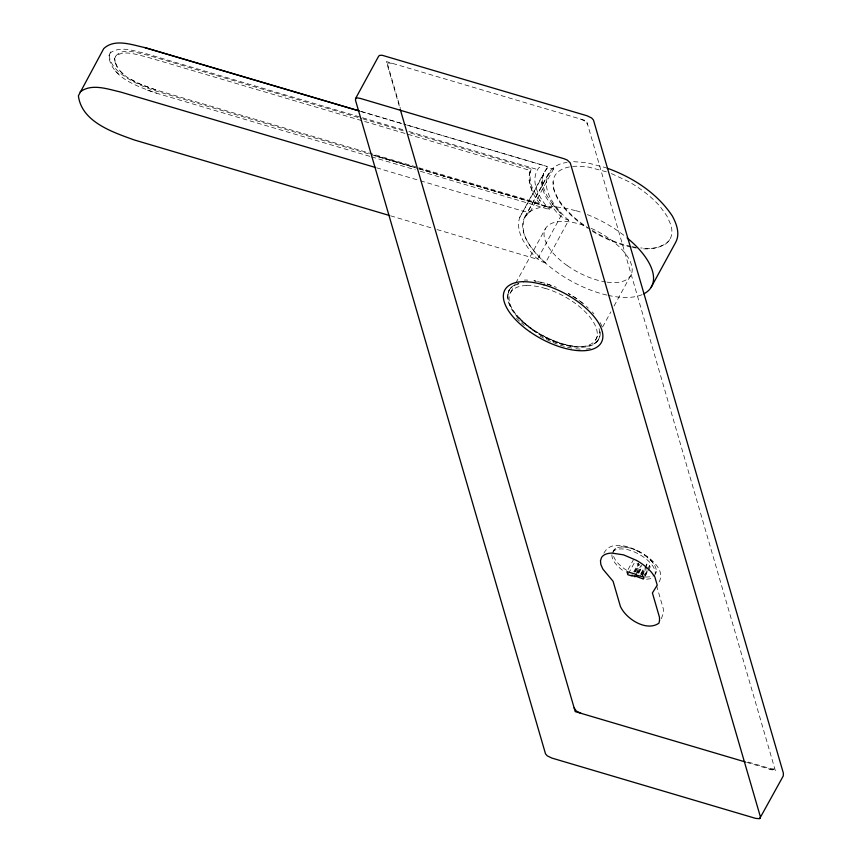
<?xml version="1.0" encoding="UTF-8"?>
<svg xmlns="http://www.w3.org/2000/svg" width="862" height="862" viewBox="0 0 862 862"><rect width="100%" height="100%" fill="white"/><g stroke="black" fill="none" stroke-linecap="round" stroke-linejoin="round"><path stroke-width="0.65" stroke-dasharray="4.31 3.23" d="M531.078 169.361L529.785 173.995L530.636 183.412L532.824 189.134L540.625 201.589L540.065 203.626C531.52 194.219 526.714 180.169 530.744 168.553L408.135 132.252M507.729 294.847L509.367 289.729A51.375 23.877 28.6 0 1 518.902 283.426M387.437 63.799L400.334 108.256M552.628 204.165L546.605 195.157L543.275 187.216L542.306 179.953L543.663 173.37L519.721 217.483C517.006 225.241 519.377 233.386 523.018 240.401C529.042 249.107 534.494 259.871 545.42 262.953L568.704 220.23C555.43 208.647 535.41 184.22 553.716 168.629L546.82 168.575C539.547 176.829 541.217 188.778 546.314 197.678C552.337 206.384 557.789 217.149 568.704 220.23M109.302 55.028C109.991 72.828 139.116 85.92 157.768 91.555L417.359 168.262M656.284 571.334L655.476 573.973M769.637 769.152L773.699 769.507L774.335 767.158M529.16 175.212L530.464 170.557L146.087 56.784C136.552 54.834 124.581 49.727 115.745 56.105L114.646 58.584C117.254 77.72 140.247 84.164 155.699 89.853L417.531 167.357M572.68 346.125L572.648 346.115C554.557 342.882 537.672 334.251 523.762 322.334A50.869 23.651 28.6 0 1 509.388 289.751C502.621 306.29 520.292 320.448 531.854 329.489A50.858 23.64 28.6 0 0 562.153 344.315A50.858 23.64 28.6 0 0 588.724 346.319A51.354 23.877 28.6 0 0 598.26 340.059L598.53 339.563A50.869 23.651 28.6 0 0 599.801 329.413M548.447 174.102L525.152 216.825C517.308 234.604 533.546 251.51 545.42 262.953M539.795 167.217L539.429 167.39A1.713 0.84 -44.2 0 0 538.481 168.176C529.16 182.108 539.86 198.648 549.191 209.423L550.085 208.108A1.713 1.508 43 0 1 551.174 207.817L552.089 208.087M110.67 51.935L108.763 56.084C111.575 78.377 138.383 86.577 156.496 93.193L370.229 156.453M110.487 52.356L110.131 53.002C120.163 45.471 133.955 51.009 144.924 53.347L361.221 117.372M115.745 56.105C123.255 46.817 137.974 53.433 147.413 55.082L361.663 118.503M525.023 216.739L549.353 172.12C553.393 166.323 560.149 163.08 567.067 162.519M553.716 168.629L530.421 211.352L525.152 216.825M510.681 292.358L515.131 284.201M515.767 283.038L545.624 228.258M595.631 339.843L600.081 331.676M602.624 327.021L610.878 311.872M614.056 306.042L630.575 275.743A48.466 22.531 28.6 0 0 616.858 244.625A48.929 22.746 28.6 0 0 608.895 238.332M669.72 239.614C666.078 245.476 656.273 248.353 648.224 248.482L640.692 247.944M603.885 553.21C610.975 539.375 630.434 546.745 640.757 552.305C650.228 557.854 666.951 570.579 658.449 583.003M628.118 569.48L633.408 559.783M628.43 573.661L634.313 562.886L638.742 564.201L634.626 571.743M633.753 571.851L638.462 563.22L638.742 564.201M634.68 572.12L638.796 564.578M635.52 571.937L639.636 564.394M636.425 572.53L639.96 566.065M636.21 574.383L640.908 565.763M637.611 573.014L641.727 565.461M638.505 572.831L642.039 566.366M638.656 573.316L642.179 566.851M640.746 573.812L644.27 567.347M640.972 574.598L644.507 568.133M640.498 575.924L644.356 568.855M645.002 567.67L646.931 564.136L643.795 563.134M641.974 574.2L644.55 569.48M645.185 568.306L646.931 564.136M642.276 575.234L646.737 567.045M641.781 576.883L646.241 568.694M643.364 576.915L647.146 569.976M647.771 568.823L649.668 565.364L647.114 564.761M644.981 574.814L647.513 570.17M645.196 575.568L647.728 570.935M644.464 577.368L647.61 571.592M648.235 570.439L650.12 566.981L649.668 565.364M661.38 618.711L663.481 612.796L663.341 608.874L656.639 585.815M774.291 769.023L770.596 768.656L746.287 761.48M519.721 217.483L547.478 167.196A1.713 0.851 -44 0 0 547.316 166.528L546.788 166.377M615.576 548.501L613.809 550.322M594.758 343.367L598.53 339.563A51.375 23.877 28.6 0 1 589.026 345.802A50.869 23.651 28.6 0 1 562.444 343.798A50.869 23.651 28.6 0 1 541.584 334.909A51.375 23.877 28.6 0 1 523.773 322.356L516.823 315.352M621.868 546.864L618.248 547.327A24.276 11.281 28.6 0 0 613.054 552.757M646.565 579.242L650.045 578.779A24.341 11.314 28.6 0 0 652.717 577.615M573.629 161.679L586.375 162.584L605.738 167.648M621.717 546.864L626.017 547.144M645.53 577.077L651.09 576.753A24.276 11.281 28.6 0 0 653.762 575.59M625.887 547.154L630.747 548.21M630.844 246.306C616.729 243.343 603.26 237.406 591.116 229.68M632.04 246.575L636.846 247.663M536.347 281.303L533.912 280.753A54.705 25.429 28.6 0 1 538.653 281.637M537.565 281.583L544.87 283.242A54.705 25.429 28.6 0 0 539.881 281.917M392.135 63.271L387.641 63.012L387.437 65.275M360.338 111.284L405.474 124.624M406.756 125.001L547.316 166.528L404.127 124.214M418.652 168.64L551.615 207.904M374.528 155.634L414.493 167.433L374.464 155.591M419.654 168.963L551.174 207.817L419.611 168.93M361.555 111.629L402.834 123.826M362.514 117.749L403.718 129.946M408.868 131.477L537.619 169.588M362.956 118.881L406.842 131.875M418.824 167.745L540.075 203.626M371.511 156.83L415.29 169.792M420.44 171.312L549.191 209.423M376.629 167.821L419.158 180.406M420.44 180.794L523.525 211.298L530.421 211.352A72.667 33.78 28.6 0 1 549.04 206.546M390.583 215.823L431.808 228.031M436.969 229.551L537.468 259.3L561.388 215.101A1.713 1.508 42.4 0 0 561.087 213.938L552.327 203.82L561.087 213.938M746.697 762.364L775.412 770.865L586.559 120.831L386.359 61.568L400.248 109.377M147.574 90.241L156.496 93.182M155.699 89.853L140.247 84.217L128.438 77.849M580.783 119.118L585.384 121.326L587.636 124.537M606.417 171.807L588.304 167.012L576.818 166.204A66.094 30.72 28.6 0 0 554.977 175.471C549.536 185.481 556.852 199.962 564.567 208.485A66.072 30.709 28.6 0 0 584.264 226.006A65.447 30.418 28.6 0 0 587.453 228.193M611.406 173.607L628.269 181.429A66.094 30.72 28.6 0 1 660.13 206.6L666.822 215.802L670.873 224.863A65.447 30.429 28.6 0 1 664.828 244.528L657.447 247.663A65.437 30.418 28.6 0 1 641.673 248.687M547.154 284.072L554.018 286.55M630.65 548.232L635.682 549.999L644.819 555.203A24.276 11.292 28.6 0 1 655.917 568.338A24.276 11.281 28.6 0 1 655.519 573.769M649.409 566.69L650.12 566.981M635.628 550.031L640.401 552.402M590.007 228.99C577.368 221.243 566.022 211.115 557.919 198.637L553.954 189.683L553.016 181.71M576.301 298.467L568.403 293.5A54.705 25.429 28.6 0 1 577.432 299.189M626.717 570.288L624.508 568.888A24.276 11.281 28.6 0 1 613.41 555.753M582.421 303.122L578.424 299.965A55.233 25.677 28.6 0 1 583.585 303.866M644.819 555.128L651.931 561.507L654.441 565.009M120.077 71.018L123.826 74.488M115.379 71.061L120.055 75.393M586.408 306.279L588.272 308.154M516.553 315.869L523.493 322.884M539.655 200.286L540.42 201.169M115.314 63.055L117.2 67.355M532.22 191.235L529.009 180.212M541.67 181.677L542.769 189.317M114.646 58.584L115.152 62.473M654.484 575.784A24.341 11.314 28.6 0 0 654.883 570.342A24.341 11.314 28.6 0 0 643.763 557.175C636.016 552.046 626.631 547.596 617.127 549.288A24.33 11.314 28.6 0 0 612.677 552.283M611.923 554.719A24.33 11.314 28.6 0 0 612.279 557.725A24.341 11.314 28.6 0 0 623.398 570.903M545.075 288.296A48.466 22.531 28.6 0 1 564.944 296.765A48.929 22.746 28.6 0 1 588.53 315.406A48.466 22.531 28.6 0 1 592.011 343.485A48.929 22.746 28.6 0 1 579.458 346.707A48.466 22.531 28.6 0 1 532.447 329.79M532.36 329.769A48.929 22.746 28.6 0 1 517.782 316.796A48.466 22.531 28.6 0 1 509.819 303.273A48.466 22.531 28.6 0 1 514.302 288.716A48.929 22.746 28.6 0 1 526.854 285.494M526.736 285.537A48.466 22.531 28.6 0 1 544.967 288.35M607.171 282.186A48.466 22.531 28.6 0 0 621.491 281.702A48.929 22.746 28.6 0 0 630.575 275.743M605.9 282.003A48.466 22.531 28.6 0 1 567.401 265.69M567.315 265.668A48.929 22.746 28.6 0 1 552.725 252.695A48.466 22.531 28.6 0 1 549.266 224.67A48.929 22.746 28.6 0 1 561.798 221.394A48.466 22.531 28.6 0 1 586.699 226.48M591.17 228.322A48.466 22.531 28.6 0 1 608.809 238.311M509.097 290.225A51.354 23.877 28.6 0 1 520.939 283.479M599.036 328.659A50.858 23.64 28.6 0 1 598.142 340.113M590.448 348.431A54.705 25.429 28.6 0 1 585.093 349.11M580.201 349.11A54.705 25.429 28.6 0 1 575.31 348.657M571.689 348.086A54.705 25.429 28.6 0 1 563.08 345.996A54.705 25.429 28.6 0 1 551.637 341.848M550.527 341.363A54.705 25.429 28.6 0 1 537.177 334.413M524.344 325.362A55.233 25.677 28.6 0 1 521.499 322.938M519.484 321.084A55.233 25.677 28.6 0 1 515.724 317.302M524.279 280.064A54.705 25.429 28.6 0 1 527.727 280.118M547.111 283.932A54.705 25.429 28.6 0 1 556.292 287.38M592.205 311.936A55.233 25.677 28.6 0 1 593.896 313.833M600.135 322.625A54.705 25.429 28.6 0 1 602.56 328.056M636.382 248.073A65.437 30.418 28.6 0 1 632.557 247.405M631.253 247.135A65.437 30.418 28.6 0 1 623.258 245.088A65.447 30.418 28.6 0 1 591.882 231.005M608.098 295.364A71.977 33.456 28.6 0 0 637.697 296.119A72.667 33.78 28.6 0 0 643.763 293.867M606.783 295.063A71.977 33.456 28.6 0 1 600.103 293.295A71.977 33.456 28.6 0 1 557.218 272.306A72.667 33.78 28.6 0 1 535.561 253.04A71.977 33.456 28.6 0 1 530.421 211.405M548.889 206.697A71.977 33.456 28.6 0 1 575.956 210.867M576.107 210.716A71.977 33.456 28.6 0 1 582.346 212.731M587.399 214.616A71.977 33.456 28.6 0 1 618.981 231.706A72.667 33.78 28.6 0 1 626.103 237.072"/><path stroke-width="1.29" d="M355.575 98.527L355.532 100.391L545.517 753.841L547.284 755.866L551.885 758.075L755.565 818.361L759.627 818.717L783.267 775.951L783.396 773.236L593.487 120.087L591.655 117.986L587.054 115.777L382.168 55.276L379.592 55.394L378.623 56.245L355.575 98.527L357.137 97.859L360.23 98.397L563.91 158.683L567.239 160.052L570.267 162.918L760.262 816.368L760.219 818.232M358.98 110.864L144.838 47.582C132.112 44.932 114.721 38.176 103.72 48.628L78.388 95.801C81.685 121.951 112.739 132.177 134.16 139.924L389.29 215.446M80.069 91.986C91.555 83.086 107.545 89.12 120.217 91.922L375.347 167.444M144.988 47.669L359.045 110.907M745.425 761.986L575.213 711.603L400.248 109.377M580.988 713.316L576.387 711.107L574.135 707.896M606.988 168.101C632.643 177.249 657.059 192.991 672.306 215.974L672.403 216.114C676.627 224.098 680.387 234.022 675.517 242.642L651.187 287.262A72.667 33.78 28.6 0 1 643.763 293.867M543.987 284.794A54.715 25.44 28.6 0 1 566.42 294.362A55.243 25.688 28.6 0 1 593.045 315.395A54.726 25.44 28.6 0 1 602.042 330.674A54.726 25.44 28.6 0 1 596.978 347.106A55.243 25.677 28.6 0 1 582.809 350.748A54.726 25.44 28.6 0 1 529.731 331.644M529.634 331.622A55.243 25.688 28.6 0 1 513.17 316.979A54.715 25.44 28.6 0 1 509.259 285.322A55.243 25.688 28.6 0 1 523.406 281.626M523.299 281.745A54.715 25.44 28.6 0 1 543.879 284.913M627.073 237.858A72.667 33.78 28.6 0 1 640.638 250.971A71.977 33.456 28.6 0 1 651.166 287.186M659.549 620.338L658.977 623.129C646.522 632.115 625.65 618.722 620.328 606.202L613.087 581.279L602.894 569.125L600.846 564.556L600.48 560.806L601.482 557.628A31.582 14.686 28.6 0 1 611.858 553.081L623.592 554.869L636.393 560.343A31.582 14.676 28.6 0 1 651.618 572.476L654.829 576.893L657.243 585.212L652.405 592.927L659.462 617.203L659.549 620.338M636.21 574.383L626.943 571.635L627.848 574.738L632.277 576.053L631.997 575.083L634.96 576.775L634.669 575.773L643.3 579.038L643.084 578.294L643.828 578.521L643.364 576.915L636.436 575.169L636.21 574.383"/></g></svg>
